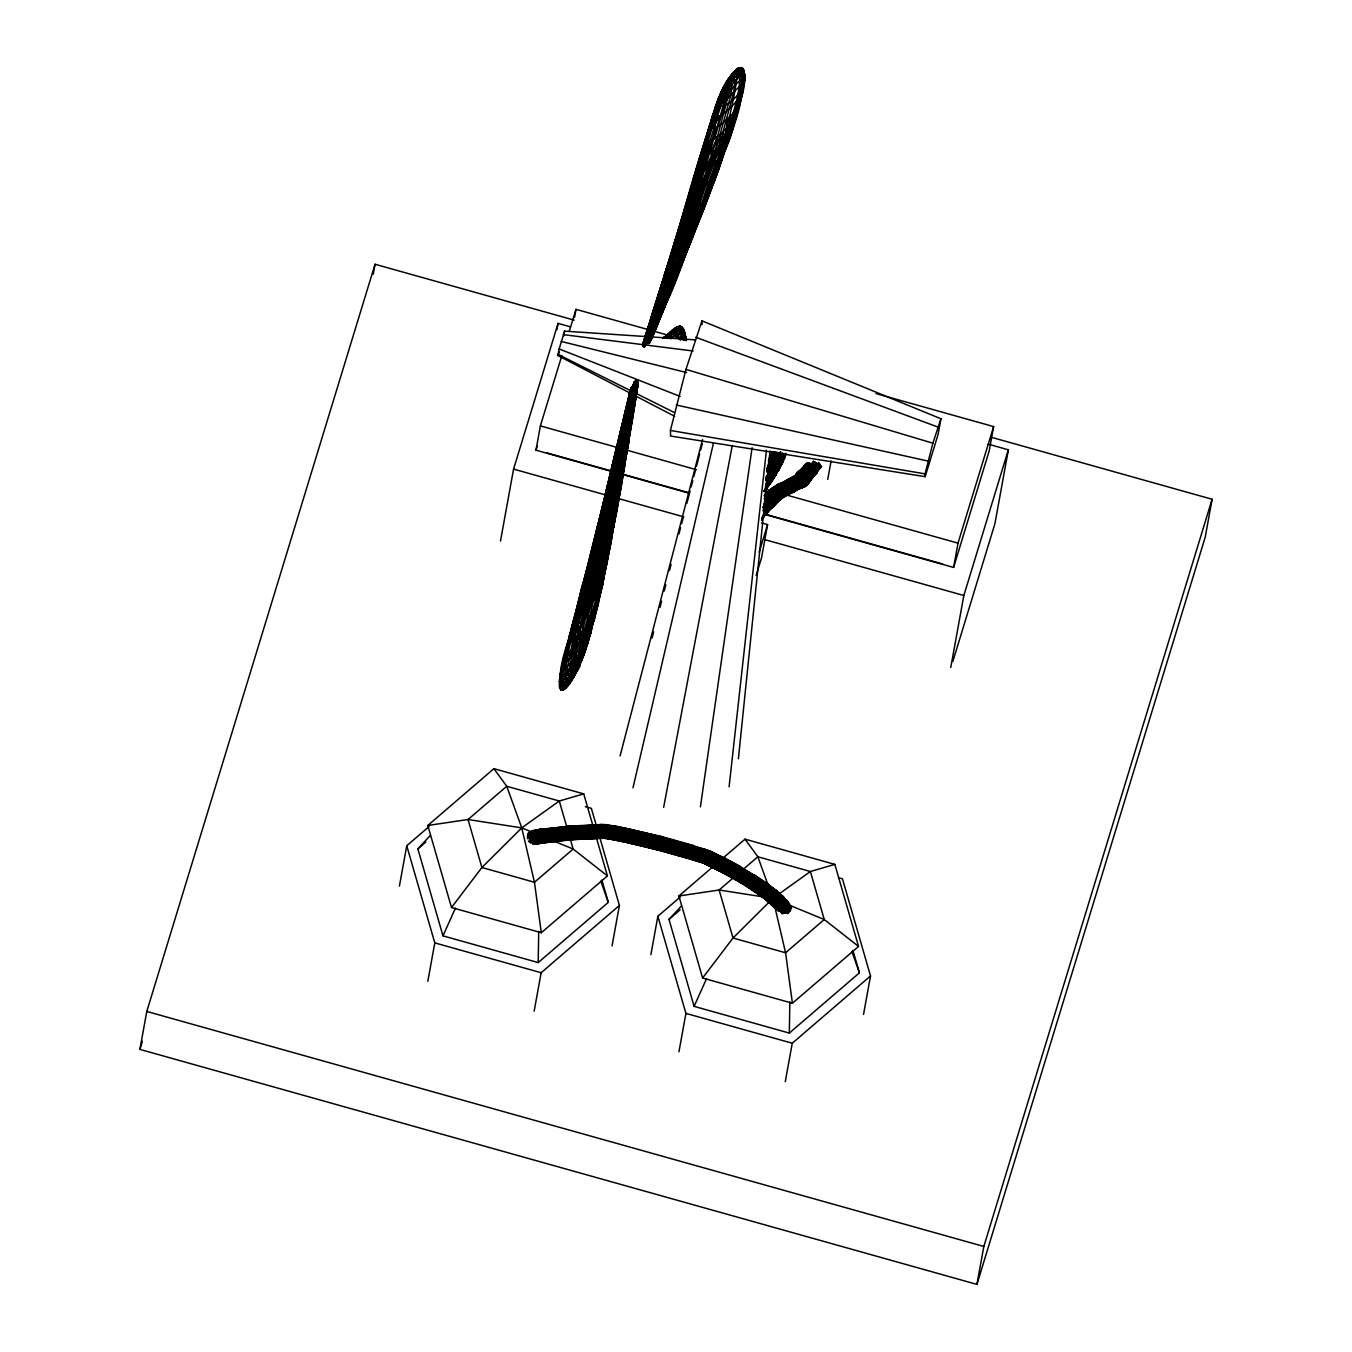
<?xml version="1.0" encoding="UTF-8"?>
<svg xmlns="http://www.w3.org/2000/svg" width="1352" height="1352" viewBox="0 0 1352 1352"><rect width="100%" height="100%" fill="white"/><g stroke="black" fill="none" stroke-linecap="round" stroke-linejoin="round"><path stroke-width="1.5" d="M648.723 343.459C676.98 277.312 701.874 209.56 724.756 141.335C730.384 117.742 742.738 92.713 738.952 68.276L737.719 68.479C718.233 85.835 714.11 113.855 705.913 137.346C684.213 205.741 669.003 276.214 646.188 344.168L657.495 302.071L717.32 106.588L727.849 79.565L737.719 68.479L741.183 67.6L742.856 68.462C748.653 83.993 739.223 101.096 736.451 116.407C716.019 180.779 690.517 243.428 664.728 305.805L678.89 269.673M717.861 868.66C720.126 874.626 728.762 859.99 724.131 858.081L740.22 866.7C741.825 870.671 735.454 881.656 732.057 876.738L761.48 895.21L765.519 892.54L768.206 887.554L767.666 883.836L764.657 883.397M820.782 466.085L809.037 481.768L804.524 486.095L799.59 488.511L805.741 484.878L817.402 470.276L814.986 466.44L810.794 463.651L806.738 463.432L805.741 465.95M649.721 342.833L691.328 240.656L700.37 214.731M632.871 384.881L592.717 566.556L567.502 666.857L565.592 678.332L566.877 685.582L569.665 683.858L573.806 677.318L583.675 655.517L598.429 603.279L616.275 512.509L638.195 381.281L610.276 536.524L592.903 616.647L585.534 642.927L575.682 669.51L566.877 685.582L562.533 689.976L561.097 689.993C555.385 660.367 576.037 629.66 578.808 600.339C582.492 591.889 591.906 579.738 602.062 582.205L602.637 584.52L592.953 623.238L596.469 608.975M637.806 381.349L611.104 537.116L590.621 632.229L577.693 669.73L567.451 686.596L563.835 689.706L561.097 689.993L559.559 687.323L560.083 675.256L569.919 634.156L559.61 679.397L560.353 688.827L566.877 685.582L565.778 688.252L562.533 689.976L561.621 682.337L563.53 670.862L594.576 546.428L630.978 388.954M765.333 489.221C772.398 482.563 784.075 465.781 767.361 465.375M729.962 79.041L727.376 82.016L733.595 72.011L739.95 67.853L742.856 68.462L744.597 74.14L741.521 95.924L730.114 108.194L721.326 115.495L716.949 116.931L712.91 115.038C718.52 98.527 723.962 80.191 737.719 68.479L741.183 67.6L741.91 68.766L740.981 84.973L735.505 110.83L727.258 138.512L697.97 220.849L650.87 340.636M430.375 835.384L417.869 848.87L442.983 935.854L538.197 962.573L538.721 931.427M563.108 667.668L559.829 677.521L559.407 685.008L561.621 682.337C583.574 654.182 591.973 616.85 602.569 583.202C593.122 615.971 588.644 651.799 570.747 681.256L568.719 680.377L568.077 674.851L571.828 656.362L572.724 639.597L596.333 544.383L631.959 386.52M681.492 905.874L668.986 919.377L694.1 1006.344L789.314 1033.08L789.838 1001.933M644.566 347.058L688.219 212.636L722.695 99.49L728.559 86.545L734.778 77.132L742.197 71.217L744.597 74.14L742.079 74.799C728.187 84.382 722.205 102.177 714.11 116.39C717.304 101.332 723.202 86.393 732.142 73.87L741.91 68.766L743.515 69.611L743.448 75.121C743.853 115.748 720.785 154.314 709.715 192.913C703.834 201.042 696.229 211.791 685.532 212.619L706.217 137.194L670.643 255.004L671.403 258.08L643.282 343.053L643.569 341.955C674.918 257.455 691.159 166.887 725.838 83.993L728.559 86.545L729.15 92.528L717.388 137.076L694.624 209.222L648.436 343.594M803.561 484.929L817.453 471.763L804.626 485.976L806.231 480.889L803.477 475.921L803.865 473.132L809.848 463.347L799.505 474.417L786.982 480.991M801.449 488.14L806.654 484.05L817.521 471.003C805.082 491.3 777.839 493.091 765.333 513.845C769.119 507.27 784.887 501.474 777.772 492.179C773.783 483.83 757.762 500.037 769.812 490.37L764.286 495.812L767.699 495.745L771.029 497.553L773.175 500.696L773.513 504.161L766.888 512.763L764.336 514.098L766.956 511.005M765.536 484.557L782.943 453.41L784.566 455.523L780.577 464.885L782.233 463.466L782.521 460.981L778.887 456.621L773.023 455.218L769.575 457.821L772.803 451.416L770.251 457.365M630.64 389.173L591.855 550.382L561.249 669.071L562.601 665.792L569.429 658.863C576.053 617.12 597.871 578.656 606.085 536.862C620.365 485.757 627.683 433.147 636.707 380.943M647.794 343.594L689.283 229.992L715.952 149.599L730.942 94.674L732.04 84.517L730.063 78.348L729.032 78.399L723.523 90.635L721.393 91.716L716.492 106.183C728.846 109.782 747.994 87.001 744.597 74.14L744.327 80.258M704.341 863.353L707.84 858.351L709.648 850.78L712.166 852.385L711.659 855.799L708.431 862.458L705.727 864.114L717.895 869.421M763.795 503.738L767.412 507.98L767.175 512.391L782.909 495.66L806.721 482.748L820.85 466.491M768.528 509.89L781.845 497.891L782.842 491.959L779.834 487.903L775.068 486.821L764.742 494.629M763.981 491.486L772.043 480.23L771.248 475.228L767.412 471.983L777.873 452.548M638.144 383.072L610.563 542.439L620.771 489.069L637.975 383.191M603.06 838.358L600.795 834.708L601.217 827.863L602.755 825.007L607.944 825.379L607.166 824.754L604.327 829.401L604.462 837.648L624.742 841.316L657.342 849.884L660.807 836.398L694.337 845.727L694.015 846.96L688.168 845.338M660.875 837.496L660.858 836.432L614.383 825.835L611.324 833.711L611.374 838.679L612.895 838.967M818.585 462.621L805.167 477.831L787.219 486.855L772.296 499.006L763.052 510.025L764.843 514.909L761.683 517.647L761.903 519.624M649.044 343.459C680.276 254.615 724.283 167.716 737.651 73.938L741.183 67.6L735.065 70.524L733.274 73.752L734.981 80.664L733.815 91.53L718.994 146.996L683.149 251.387L648.064 343.408M762.714 507.321L771.029 497.553L780.848 488.697L803.967 476.343L806.113 470.006L810.423 463.516C800.012 481.16 777.147 482.41 765.249 499.175C768.494 494.764 776.268 479.673 785.039 484.557C790.971 487.903 787.929 498.432 780.881 497.046M691.818 239.236L726.092 147.267L740.017 103.867L735.505 110.83L727.207 119.128C723.979 169.862 699.575 215.948 682.405 262.93L652.729 336.259L665.488 304.825L653.016 335.161M806.738 463.432L795.111 476.833L799.759 473.335C793.827 478.135 804.423 465.612 805.86 464.412M785.428 481.785L798.204 474.467L806.215 463.854M637.992 384.323C625.672 463.753 611.898 543.69 583.625 619.233L578.724 623.255L575.682 659.522L566.218 673.262L561.097 677.774L559.559 687.323L560.032 679.329L559.289 682.118L581.952 592.632M579.045 666.739L587.055 644.008C580.701 638.651 573.907 647.219 569.648 651.41C565.068 663.9 565.271 677.69 561.097 689.993L563.835 689.706C578.791 674.209 584.96 652.357 590.621 632.229C585.872 627.142 578.74 633.851 575.056 637.282L574.245 659.539L572.792 664.052L574.752 668.716L576.662 669.544C588.999 649.754 591.415 624.1 598.361 601.927L596.925 600.271L594.018 600.085L587.714 602.975L578.504 611.391L574.228 617.796L562.601 665.792L560.387 682.608M705.237 849.647L700.978 862.289L705.068 863.455M780.932 452.007L765.722 479.707L767.801 485.233L764.37 491.351M782.622 462.249C772.955 477.797 784.025 467.251 777.113 462.739C770.944 456.638 764.691 466.964 772.905 452.548M806.012 464.108L793.218 477.831L802.226 469.296L802.378 471.037M634.916 381.332L597.077 562.956L570.966 666.84L571 673.279L573.62 675.932C577.642 669.713 585.315 662.412 575.682 659.522L574.245 659.539L561.266 672.434L559.61 679.397L563.683 658.762L569.648 651.41M578.724 623.255L572.403 630.066L578.504 611.391L630.742 388.818M629.424 435.581L637.536 386.993L615.802 514.706L636.741 392.502M527.787 834.319L565.829 829.435L598.294 827.762C658.001 836.094 718.994 851.304 768.054 888.129C772.938 888.247 803.679 924.379 786.188 899.891M574.245 659.539L579.146 643.113L581.174 621.109L600.271 540.58L634.122 381.991L624.252 459.139L625.249 461.015M693.491 231.682L691.818 238.222C706.724 198.44 726.835 159.215 730.232 116.272M763.204 507.727L781.287 489.154L804.406 476.8L810.794 463.651C799.691 480.957 775.862 481.785 764.235 498.888L774.442 486.957L780.324 483.441M727.207 119.128C722.526 122.846 717.32 129.217 710.662 127.696C718.402 110.475 726.125 91.159 741.64 79.43L743.448 75.121C737.837 125.111 715.952 171.603 699.542 218.601C694.168 225.311 687.779 234.437 678.586 235.113L677.724 232.121L698.342 166.719M738.395 758.793L770.032 450.875M579.146 643.113L582.34 631.587L583.625 619.233M643.907 346.906C677.572 265.127 702.448 179.072 726.447 94.099L729.15 92.528L730.942 94.674L725.838 99.845L718.858 97.682L716.07 105.693L684.771 211.977L642.825 346.484M635.491 380.047L628.984 435.547L624.252 459.139L615.549 463.973L610.411 472.811M729.1 786.779L766.449 450.182M582.34 631.587L599.189 561.621L636.116 380.52L632.652 413.273L628.443 434.651L624.016 438.521C609.837 496.421 593.832 553.948 578.504 611.391M796.074 476.8L796.987 474.197L805.691 465.122M732.294 126.665L740.338 102.076L735.556 118.486L720.43 134.727L718.994 146.996L682.828 234.386L646.188 344.168M635.102 403.285L636.927 380.689M696.686 172.464L652.171 314.103L664.39 276.146M684.45 210.946L707.721 134.778M737.55 108.312C728.001 135.217 722.83 163.626 710.594 189.702L691.818 238.222M671.403 258.08C677.91 257.455 682.878 251.658 687.103 247.095C705.034 211.402 718.115 171.856 723.523 132.04M637.451 387.889L637.84 384.897M796.142 476.242C799.64 471.51 805.065 462.485 811.301 469.854C821.982 478.338 784.853 502.876 817.352 472.102L803.561 486.872L791.68 492.534L804.389 485.959L805.623 483.087L804.981 478.777L801.939 475.583L797.714 474.839L793.945 476.833M784.532 456.317C781.439 461.556 786.205 457.99 784.566 455.523M560.1 685.244L560.353 688.827L568.178 678.197L573.907 667.347L582.881 642.2L589.996 616.36L612.642 511.022L624.016 438.521M715.766 127.426L712.048 140.219L710.189 153.722L703.8 155.936L701.654 154.939L701.603 152.151M569.429 658.863L571.828 656.362C583.895 607.285 604.09 560.59 613.96 510.853C626.584 472.592 620.568 429.277 635.524 392.198L637.721 380.977M763.66 508.166L781.693 489.661L804.812 477.307L807.212 470.597L813.397 461.133M700.404 806.857L752.101 447.681M577.71 608.13L574.363 619.047L597.55 525.776C600.88 519.134 606.963 511.073 615.025 511.056L602.637 584.52L592.953 623.238M702.482 150.14L704.02 147.706L696.686 169.084L691.954 191.477C703.919 189.888 714.549 178.058 718.96 167.242L725.787 146.101L724.959 145.391M720.43 134.727L709.885 140.895L705.051 170.589L697.581 172.532L696.753 171.822L701.35 153.756L713.095 113.805L705.981 140.05L694.81 191.511L678.586 235.113L656.582 315.878L651.258 321.675L643.146 344.659M680.394 340.096L678.265 337.865L676.304 331.527L673.955 329.432L663.866 337.696L664.88 338.152C671.048 335.313 672.975 327.708 679.667 326.102L680.884 326.643L680.512 328.384L679.6 327.083C672.84 326.119 668.767 335.837 662.835 338.101L679.667 326.102L681.983 327.049L683.825 329.837L686.478 340.721M637.705 385.438L633.581 409.183M637.553 379.709L632.229 412.123L627.936 418.275L609.853 490.1L587.055 572.944L583.354 592.413M657.342 297.778L686.005 207.515L647.642 328.705L643.738 346.534M636.268 392.266L636.91 388.396M705.913 137.346L693.187 191.731L644.414 347.143M744.361 80.883L744.225 76.895L741.64 79.43M636.116 380.52C623.188 463.719 606 546.495 576.391 625.537M632.111 416.602L632.82 412.478M633.53 408.372L637.35 387.078M629.373 435.361L631.807 421.199L629.288 433.586M615.025 511.056L616.275 512.509L602.637 584.52L587.207 644.955L590.621 632.229M634.578 385.895C617.763 474.924 603.82 564.849 578.233 651.901L571.828 656.362M742.637 71.183L743.853 70.946L741.623 68.715L742.856 68.462L737.753 77.622L734.778 77.132L726.768 84.01L733.274 73.752L738.952 68.276L727.714 84.889L718.453 107.112L708.144 141.047L699.085 189.618L681.104 235.045L669.713 277.954L664.271 280.675L663.562 278.749L685.329 207.735M629.356 432.167L630.049 428.314M630.725 424.443L631.418 420.59M625.148 463.82L624.016 465.882L624.725 461.809M625.452 457.737L627.243 447.546M614.366 518.424L616.123 515.078L625.334 462.435M632.635 418.14L619.74 484.929L620.889 486.483L607.048 563.192L599.68 593.832M632.161 419.171L635.22 402.186L634.764 398.046M621.109 481.887L621.835 477.881M622.562 473.893L623.289 469.888M990.644 437.085L1212.102 499.26L1205.207 537.2L976.938 1284.4L139.898 1049.389L146.793 1011.448L375.062 264.248L574.161 320.137M373.236 274.219L375.062 264.248M399.398 886.185L406.749 845.76L429.108 826.528M500.493 541.02L513.574 469.093L558.072 323.381L570.257 326.795M427.824 981.298L434.803 942.885L406.749 845.76M556.956 329.55L558.072 323.381M596.807 532.942L584.47 578.386L600.71 520.334L610.952 471.206L535.967 450.182L540.377 425.897L561.857 355.559M574.515 317.433L575.986 309.338L648.96 329.82M534.158 1011.144L541.138 972.73L619.402 905.451L599.544 836.668M612.067 945.893L619.402 905.451M650.887 954.664L657.866 916.25L680.225 897.035M761.514 522.903L767.581 524.61L761.582 557.632L756.157 575.377M678.941 1051.788L685.92 1013.392L657.866 916.25M805.167 477.831L807.752 470.935L813.972 461.404M827.728 479.436L831.108 460.863M785.275 1081.651L792.255 1043.237L870.519 975.958L842.465 878.834L838.46 877.702M863.539 1014.372L870.519 975.958M765.046 514.504L953.599 567.434L958.01 543.149L993.619 426.59L876.028 393.584M993.619 426.59L989.208 450.875L953.599 567.434M950.777 667.432L963.841 595.505L1008.355 449.81L988.075 444.115M1008.355 449.81L994.903 523.782L952.839 661.5M976.938 1284.4L983.833 1246.459L1212.102 499.26M691.092 240.065L673.397 285.762C689.064 244.78 707.147 204.422 716.425 161.344C734.761 142.974 734.035 113.365 742.603 90.398L741.859 89.502M690.365 859.061L694.337 845.71M647.642 328.705L643.569 341.955L672.806 251.725M617.019 504.144L617.779 500.054M618.54 495.981L619.3 491.891L618.405 495.947M602.215 586.16L616.275 512.509M742.992 88.37L744.124 82.286L743.025 88.776M600.71 520.334C612.878 474.4 619.791 427.316 634.122 381.991M561.621 682.337L560.134 686.326L561.418 686.225L563.361 680.918L565.542 682.067L572.572 676L569.665 683.858L562.533 689.976C574.989 672.265 582.239 651.309 587.85 630.438C606.22 560.793 618.878 489.694 627.936 418.275L626.551 417.058L630.742 400.53L630.319 396.237L626.314 406.834L612.878 466.389M610.563 542.439L615.413 516.667L614.552 520.621M663.663 807.296L732.277 445.45M632.128 416.771L632.854 412.968M624.016 465.882L629.086 440.482L617.273 504.431M793.539 492.162L796.784 489.508L797.748 485.334L796.413 481.701L792.88 479.081L790.531 478.76L776.217 485.892L801.077 472.406L805.471 474.163L808.293 478.304L807.972 482.596L804.626 485.976M581.58 594.643L629.863 392.3L599.325 522.278M616.123 515.078L616.394 513.675M596.976 606.93L611.695 539.211L611.104 537.116L609.127 536.288M572.403 630.066L579.231 598.699L574.228 617.796M606.186 564.595L609.769 546.462M625.063 416.872L628.731 398.519M657.055 299.62L651.664 315.996L651.258 321.675L646.746 338.084L643.13 346.298M621.227 482.258L622.005 478.405M622.765 474.552L624.708 464.902M666.587 335.009L668.767 335.026L670.727 338.845L674.344 336.31L678.18 326.508L681.712 331.426L681.222 339.572M763.474 517.022L770.691 507.169L769.271 502.2L765.249 499.175L775.71 486.771L780.949 483.391M631.637 386.892L629.728 396.204L632.195 386.756M625.097 457.128L625.908 453.207M576.679 613.673C579.94 596.688 582.239 560.725 606.473 560.979L606.676 564.764M627.396 406.749L628.19 402.947L625.672 409.605M628.579 401.105L630.505 391.86M726.548 83.216L721.393 91.716L718.96 99.237M560.083 675.256L561.773 667.212M595.624 599.984L606.473 560.979L610.276 536.524L598.311 581.394L585.974 617.763L589.996 616.36L593.849 617.289C584.115 640.679 583.303 672.907 562.381 689.706L561.519 688.168M601.251 588.086L602.891 580.278M603.719 576.375L605.78 566.606L603.803 574.482M587.055 572.944L616.258 448.56M625.942 411.008L631.046 387.821M685.785 339.724L684.129 331.291L682.067 328.266L680.614 328.688L678.265 337.865L685.042 334.992L686.309 340.113L683.419 340.214L678.704 329.803L676.287 327.657L673.347 333.775L667.161 338.473M617.83 446.261L629.795 393.212M606.203 564.612L611.357 540.682M708.82 130.806L716.137 104.898L721.106 92.612M608.468 483.847L616.292 449.016M610.225 540.411L611.087 536.457M585.027 577.743L591.044 552.123M765.435 488.613C798.407 443.084 745.155 518.965 776.183 474.282L765.587 489.12L779.343 468.992M763.441 510.498L772.634 499.547L782.369 490.759L805.488 478.388L808.259 471.324L814.512 461.708M630.201 393.162L557.953 355.542L559.153 348.968L564.595 331.139L645.597 336.547M563.801 335.921L564.595 331.139M590.824 554.793L610.327 473.69L593.055 548.439L600.271 540.58L607.707 536.389M592.514 625.199L590.266 635.001L587.664 639.412M670.406 430.46L685.954 369.4L701.975 320.846L940.941 418.765L938.102 434.381L925.174 476.681L670.626 436.037L670.406 430.46L925.072 473.876L925.174 476.681M925.072 473.876L932.88 443.186L940.941 418.765M654.926 330.851C674.563 284.68 690.771 236.921 701.654 187.894M632.973 787.861L713.383 443.54M562.111 673.448L561.367 672.535L563.04 665.387M610.952 471.206L621.937 425.103M582.627 657.663L583.81 652.644M626.331 410.738L628.19 402.947M587.055 644.008L590.063 631.384M630.945 388.075L606.913 493.548L616.123 485.74L594.897 564.629L574.245 627.818M612.49 466.288L626.686 407.324M627.176 405.279L630.353 391.962M611.543 470.175L604.09 500.899M608.822 483.948L610.225 478.118M620.872 460.677L600.271 540.58L585.382 590.165M606.98 561.925L596.925 600.271L581.157 642.352M590.706 633.412L593.849 617.289M599.342 523.072L600.761 517.174M740.93 97.276L740.085 100.724L742.806 91.885M741.758 93.829L742.603 90.398L739.95 98.003M603.617 502.86L590.723 553.61M795.382 475.617C801.567 472.761 804.558 469.6 808.783 463.144C801.77 483.932 775.304 483.441 764.303 502.183M594.001 621.193L598.429 603.279M628.477 398.164L614.247 465.257L626.551 417.058M619.52 461.607L590.621 568.634M575.056 637.282L567.384 645.901L563.159 660.57L563.683 658.762M560.15 676.828L561.266 672.434M739.088 105.98L730.857 133.425L721.968 144.191L704.392 185.782L693.897 225.615L672.535 287.655L667.939 295.074L647.253 343.374L664.271 280.675L643.569 341.955M573.772 619.486L569.445 635.879L584.858 576.831M683.098 328.637L679.667 326.102L681.983 327.049L683.825 329.837L685.887 338.051L683.825 329.837L680.8 326.525L679.414 327.049L675.915 337.949M597.28 527.128L603.567 502.927M608.332 491.689L630.742 400.53M652.07 637.992L653.658 631.857M659.996 607.352L661.584 601.217M664.221 590.993L665.809 584.875M669.51 570.561L671.082 564.443M679.008 533.787L680.597 527.652M681.662 523.579L683.25 517.444M686.934 503.147L690.111 490.877M691.176 486.805L692.748 480.67M693.813 476.58L695.401 470.445M696.449 466.372L699.626 454.103M700.674 450.013L702.263 443.895M742.975 79.143L739.882 91.818M620.078 755.954L702.533 439.569M566.826 650.329L568.398 644.38M573.823 620.872L565.88 649.568L566.387 647.794M560.624 673.296L562.601 665.792M603.567 505.276L597.905 528.97M678.586 235.113L696.686 169.084M706.792 135.335L712.166 120.142M583.675 655.517L583.726 653.861L578.233 651.901M633.716 386.52L619.875 440.093L622.934 438.876M738.006 107.974L731.736 131.398L718.96 167.242L736.451 116.407M605.595 560.353L594.018 600.085M764.64 498.972C776.2 482.292 799.623 481.633 808.31 463.111C801.533 482.833 777.011 482.478 765.84 499.412L776.369 486.771L781.608 483.391M763.795 510.988L772.938 500.105L782.622 491.351L805.758 478.98L808.75 471.747L815.07 462.046M709.885 180.745L697.97 220.849L682.084 264.062L676.389 272.8L669.713 277.954L689.283 229.992M578.808 600.339L584.554 579.653M585.112 577.659L590.182 559.694M807.702 483.036L805.741 484.878L806.536 479.149L802.953 474.789L798.221 474.045L794.486 476.428L798.846 474.4L803.477 475.921L815.594 462.401M714.549 138.952L727.156 95.451L723.523 90.635L731.685 81.373L734.981 80.664M709.885 140.895L708.144 141.047L693.187 191.731L685.532 212.619L684.771 211.977M700.674 159.08L703.462 149.616M704.561 145.864L706.2 140.287M712.048 140.219L682.828 234.386M583.371 586.362L579.383 602.654M594.204 616.225L596.418 608.789M766.5 494.443C765.198 486.771 787.405 500.443 769.018 509.687M139.898 1049.389L142.366 1041.31M569.226 331.443L575.986 309.338M535.967 450.182L537.183 446.16M686.596 205.605L692.63 186.001M759.148 552.207L767.581 524.61M651.664 315.996L643.282 343.053L652.424 313.782L653.202 314.12L655.399 308.171M712.724 118.368L714.38 113.061M643.096 344.354L646.07 334.806M742.992 85.886L744.124 82.286M573.721 623.83L565.863 651.106M643.484 346.163L657.495 302.071L667.939 295.074L654.351 331.409L672.535 287.655M675.358 243.968L673.465 249.85L675.493 244.306M562.855 665.454L561.367 672.535M669.747 261.358L666.637 270.941L670.203 261.342M644.735 340.011L650.819 321.404M644.583 339.927L652.053 315.996M764.1 511.495L773.175 500.696L782.842 491.959L805.978 479.605L813.532 465.206M690.72 857.996L690.416 858.926L657.292 849.85M663.747 277.228L677.724 232.121L686.292 209.053M659.032 294.449L652.661 314.087L659.303 295.496M662.852 282.686L659.658 292.488L663.19 282.923M664.119 278.749L666.029 272.867M563.091 662.243L565.66 654.3M657.799 296.139L664.339 276.23M664.238 275.639L681.019 226.325M653.202 314.12L656.278 304.808M718.351 100.91L710.662 127.696L709.715 124.587L705.659 138.918L708.144 141.047M671.2 253.399L679.465 228.488M647.946 331.933L649.822 326.339M726.43 144.157L731.702 128.541M582.932 654.706L578.233 667.702M647.49 329.398L652.019 315.996M738.107 100.352L741.64 90.026M647.135 331.274L652.526 316.03M645.09 339.825L647.236 333.91M683.825 256.255L681.763 262.001L686.968 248.819M797.832 475.025L802.226 470.192L794.858 476.022L802.868 467.877M808.986 480.839L817.521 471.392L807.972 480.923M647.236 332.322L649.315 326.609M649.518 342.985L660.029 315.608L656.582 315.878L683.149 251.387M658.762 318.531L660.858 312.87M672.468 285.272L690.737 239.439M717.946 168.02L710.273 188.672L718.165 169.186M578.419 664.947L570.206 682.033M716.847 103.411L722.661 89.469M652.374 335.702L655.973 326.085L651.495 337.07M764.37 512.019L773.378 501.305L782.994 492.601L806.13 480.23L816.118 462.79M557.953 355.542L559.272 352.061M647.253 343.374L676.389 272.8L656.193 327.64M657.985 322.182L663.781 306.82L657.528 322.232M664.728 305.805L671.758 287.148M691.092 240.115L682.27 262.322M723.523 89.131L727.849 79.565M650.937 340.315L657.258 324.108L651.005 340.281M785.782 453.292L777.738 469.651M783.771 459.055L785.901 453.697M784.092 458.801L785.968 454.34M658.627 321.573L664.052 307.563L658.001 322.283M584.436 630.708L589.996 616.36M691.43 237.53L693.66 231.817M695.891 226.105L698.849 218.483M690.382 859.01L701.063 862.458M729.37 126.328L735.505 110.83M675.392 257.066L694.624 209.222M665.64 304.91C687.509 258.773 697.784 208.478 716.425 161.344L705.051 170.589L712.977 151.88L721.968 144.191M798.288 473.065L793.472 477.949L802.632 468.181M675.561 277.515L678.67 269.758M666.942 298.978L671.674 287.232M810.879 479.825C814.495 470.057 798.897 464.818 795.263 475.769C803.916 462.097 818.602 482.309 802.699 487.396M677.183 256.001L697.159 207.211M589.117 630.809L579.738 652.137M701.08 212.771L710.594 189.702M573.806 677.318L578.859 662.007L571 673.279L568.077 674.851M577.693 669.73L585.534 642.927L576.78 660.418L573.231 665.64L570.966 666.84M699.085 189.618L715.952 149.599L717.388 137.076L710.189 153.722L712.977 151.88M691.616 227.896L662.733 298.184L679.667 235.299L696.804 190.818L709.817 127.054L716.137 104.898L716.492 106.183M715.614 173.428L717.895 167.969M685.16 249.36L651.884 331.122M571.744 679.042L572.995 676.068M764.59 512.543L773.513 501.913L783.095 493.26L806.231 480.889L816.608 463.178M741.521 95.924L742.434 93.795M769.491 458.243L772.482 451.669M772.482 452.734L768.308 461.235M773.361 452.396L769.203 460.795M773.851 452.261L769.727 460.643M774.375 452.193L768.342 463.77M774.949 452.143L768.916 463.685M775.541 452.159L766.837 468.35M776.166 452.21L767.48 468.4M776.808 452.295L767.091 470.04M777.231 452.379L767.666 470.192M778.498 452.751L768.004 472.254L779.09 452.988M780.374 451.72L766.212 477.678M780.797 453.866L766.162 480.18L774.628 468.079L782.487 453.021M781.304 454.221L766.533 480.687L775.034 468.553M783.366 453.799L765.756 485.148M783.737 454.221L765.908 485.774M784.059 454.644L766.009 486.399M784.346 455.083L766.043 487.041M781 464.665L784.853 456.418M781.71 464.125L784.904 456.706M782.233 463.466L784.853 457.5M711.946 128.051L716.949 116.931M442.983 935.854L455.472 908.054M694.1 1006.344L706.589 978.561M766.567 513.101C778.853 490.353 808.479 488.562 820.698 465.798M740.152 75.661L743.515 69.611L743.853 70.946M713.653 128.001L718.943 116.559M794.892 476.208L797.595 473.555M762.782 516.075C772.702 499.699 788.943 488.849 806.265 481.565L817.081 463.601M772.009 452.261L772.009 454.948M621.633 426.945L622.292 425.643M764.404 491.165L776.47 473.301M806.451 463.618L798.846 474.4L787.32 480.484M768.849 459.697L770.741 456.08M782.369 460.474L766.043 487.565M782.605 461.471L765.84 488.663M777.839 470.75L782.639 461.792M778.887 469.803L782.419 463.077M613.521 826.444L628.393 829.367C626.162 827.931 623.103 842.009 625.756 841.502M718.858 97.682L719.332 96.786M779.698 483.56L771.772 488.376L766.905 493.294M806.231 482.225L815.408 466.896M772.093 466.17L768.561 472.558L772.651 466.474M726.497 81.914L720.413 98.088L728.559 86.545L732.04 84.517M742.079 74.799L744.479 72.045M774.628 468.079L766.888 481.211L775.406 469.043M571.558 680.918L575.682 669.51L568.178 678.197L565.592 678.332M770.319 481.667L776.944 471.189L775.879 471.442M779.631 467.572L765.874 488.055M779.597 468.062L769.71 483.087M764.133 490.911L779.546 466.693M693.221 184.041L691.058 188.181L691.954 191.477M713.94 112.013L715.495 109.512M807.854 463.128L801.347 471.037L800.164 474.484M818.315 464.953L806.181 482.664L783.045 495.035L770.741 506.611L761.987 518.357M764.674 502.386L777.045 486.838M764.843 504.499L778.093 487.075M765.317 504.921L778.701 487.312M765.756 505.378L779.293 487.582M542.287 829.52C532.992 827.154 536.457 847.535 544.383 841.806M766.178 505.868C774.358 483.712 801.026 483.222 813.008 464.834M819.735 463.973L806.062 483.289M766.55 506.358L780.357 488.275L803.477 475.921M766.888 506.882L780.848 488.697M761.92 518.053L779.36 494.95M762.004 518.813L779.631 496.235M761.649 519.76L764.843 514.909M761.598 520.334L764.59 515.754M797.443 473.91L796.987 474.772L799.387 472.592M769.795 481.853L772.026 478.523M775.963 474.738L766.364 487.768M767.142 468.367L769.203 465.325M766.77 469.972L769.846 465.409M767.192 470.057L770.268 465.494M766.804 471.763L770.893 465.68M767.412 471.983L771.502 465.899M773.192 466.829L765.84 477.391M773.716 467.2L766.347 477.78M774.189 467.623L765.722 479.707M775.727 469.567L767.175 481.768M775.997 470.107L767.429 482.343M776.217 470.665L767.615 482.951M776.386 471.24L765.384 486.906M776.487 471.814L765.452 487.548M772.279 478.726L776.538 472.389M765.654 489.221L767.564 486.399M772.262 479.115L776.538 472.761M767.412 507.98L778.549 493.21M816.507 468.316L805.876 483.881M764.455 491.165L775.693 475.16M767.598 508.555L778.87 493.767M820.039 464.429L806.553 483.323M527.449 837.446L565.423 832.595L597.804 830.922C666.367 839.862 741.099 861.139 789.771 911.501C742.941 858.267 665.877 839.677 597.905 829.638L565.474 831.294L527.449 836.161M767.733 509.129L779.141 494.342M764.15 491.672L771.857 480.737L767.345 486.94M820.309 464.902L804.727 485.452L783.433 496.201M666.62 335.55L675.054 328.215L677.251 328.35L678.434 326.677L678.45 328.722M767.835 484.827L765.469 488.19L767.919 484.979M675.746 328.756L676.929 327.083L677.251 328.35M820.529 465.358L804.998 485.503L792.323 492.466M770.201 481.954L775 475.887M769.947 503.265L778.177 492.686M765.739 488.106L768.68 483.526M766.026 488.765L771.62 481.227M800.299 470.8L807.076 463.297L799.505 474.417M705.355 849.462L709.783 850.983M818.991 463.06L805.488 478.388M820.867 466.863L804.71 484.861L807.043 483.779M815.763 473.335L821.56 466.491M763.086 517.241L779.682 496.911M805.927 484.861L802.125 487.633L817.199 472.406M596.435 837.885L607.42 875.91L541.307 932.728L451.5 907.513L481.903 867.511L521.754 827.88L559.289 801.009L583.726 793.877L592.97 825.886M767.818 510.059L779.529 495.592M722.982 858.097L745.02 839.153L834.843 864.384L858.537 946.417L792.424 1003.235L702.601 978.02L733.021 938.018L769.913 901.328M799.742 472.49L802.192 469.735L795.838 475.346L801.99 469.55M770.201 508.673L772.955 505.749L766.195 513.388L782.183 497.384L765.79 513.642M770.42 508.2L767.412 511.985L782.909 495.66M604.462 837.648C608.873 840.031 603.195 835.806 599.629 837.327L567.789 838.967L533.347 843.192M804.389 485.959L800.232 488.444M802.311 468.89L807.448 463.195M767.716 511.09L783.095 494.595M811.352 463.905L801.212 474.721M811.91 464.175L801.82 474.941M812.467 464.48L802.412 475.228M814.039 465.595L803.967 476.343M814.512 466.001L804.406 476.8M814.986 466.44L804.812 477.307M816.811 468.806L806.13 480.23M817.047 469.296L806.231 480.889M817.25 469.786L806.265 481.565M766.888 512.763L769.947 509.113M767.801 509.687L779.665 497.57M764.86 502.505L779.834 487.903M816.997 472.659L807.499 482.799L800.266 487.988M603.279 825.362C595.319 821.188 596.063 843.006 604.699 837.53M575.817 673.296L582.12 653.236L573.907 667.347L570.662 670.677L568.601 670.186M815.121 474.62L800.857 488.325M802.446 468.519L805.758 464.75M813.904 476.039L805.336 484.996L809.037 481.768M802.226 469.296L795.111 476.833M813.769 476.411L805.048 485.486M812.89 471.78L805.758 478.98M813.194 472.304L805.978 479.605M777.468 486.906L764.336 504.11L780.357 488.275M764.286 495.812L769.271 490.658L767.192 492.753L773.817 488.072M730.942 94.674L743.617 82.658L743.668 79.481M813.346 477.053L805.741 484.574M767.497 510.87L782.47 496.843L805.032 484.912M764.624 497.705L776.369 486.771M770.572 507.71L782.723 496.268M773.851 487.142L765.418 495.576L774.442 486.957M809.561 480.991L811.335 479.115M571.051 826.68C562.381 823.216 564.443 844.256 572.234 838.764M802.936 469.381L796.413 475.008M803.443 469.364L798.204 474.467M764.86 513.997L779.496 498.618M764.336 514.098L766.432 511.952M770.082 508.098L772.347 506.628M801.347 471.037L797.579 474.586M786.154 480.805L788.672 479.115M710.222 852.487L712.166 852.385M739.95 67.853L736.164 70.05M802.26 470.53L795.297 476.293M798.525 472.659L800.08 471.172M773.192 505.259L782.47 496.843M771.958 507.017L778.465 500.815M766.06 493.548L773.276 487.379M802.581 487.599C809.882 485.182 808.597 474.569 801.466 473.369M771.096 507.659L781.845 497.891M603.229 837.496L601.623 838.308M724.875 85.615L721.934 90.905L717.32 106.588L725.5 92.595L729.15 88.945L731.855 88.894M771.434 505.918L786.543 495.085M765.79 493.683L767.902 491.79L765.147 494.224M772.026 505.817L777.67 501.693M804.203 486.399L805.386 485.317M770.37 490.151L764.843 495.66L770.961 489.965M566.437 685.954L564.105 688.033L565.558 688.016M799.607 487.988L800.536 487.176L798.947 487.92M800.908 487.937L801.804 487.142M766.685 493.852L770.082 490.911M775.068 486.821L766.026 495.542L775.71 486.771M451.5 907.513L427.807 825.481L493.919 768.663L583.726 793.877M417.869 848.87L425.829 842.026M538.197 962.573L608.299 902.342L601.877 880.084M702.601 978.02L678.907 895.987L713.535 866.226M668.986 919.377L680.124 909.795M733.071 878.039L719.146 890.005L678.907 895.987M742.366 870.063L757.847 856.762L810.389 871.516L834.843 864.384M789.314 1033.08L859.416 972.848L852.977 950.591M805.961 483.07L808.496 480.906L806.502 483.036L808.344 482.377M774.341 504.431L776.724 502.403M803.73 486.771L804.981 485.723M602.755 825.007L605.409 825.43M798.846 474.4L809.307 463.212L804.034 471.341L802.953 475.549M772.6 505.648L776.183 502.69M806.215 484.354L802.987 486.889M806.181 482.664L817.47 470.564L810.625 477.949M781.017 498.787L778.346 500.223L786.932 494.612M663.072 338.406L665.522 336.428L662.835 338.101M777.991 894.72L810.389 871.516L824.264 919.529L858.537 946.417M664.88 338.152L674.344 336.31L683.149 331.003L684.771 332.288L685.887 338.051M813.076 477.307L812.011 477.831M802.412 487.041L804.034 485.926M777.501 484.607L778.549 483.982M770.961 489.289L779.107 483.746M770.606 489.796L791.173 478.76M778.786 499.31L782.2 497.113M777.721 500.341L787.287 494.105M780.053 499.513L785.647 495.897M679.414 327.049L667.685 334.552M680.614 328.688L673.347 333.775L663.866 337.696M787.574 479.656L795.922 475.38M786.594 480.366L797.088 474.958M793.523 490.86L798.255 488.444M791.038 492.534L798.931 488.511M752.32 875.488C761.666 873.662 749.904 893.418 746.574 885.019M776.606 485.419L790.531 478.76M784.092 496.201L796.446 490.015M782.825 497.063L796.058 490.489M783.45 496.945L795.145 491.3M669.933 332.271L673.887 329.854M773.665 476.681L772.583 476.986M617.509 485.131L619.74 484.929M532.384 830.686L540.986 829.148M531.59 831.091L541.408 829.215M531.218 831.379L539.786 829.722M530.863 831.717L540.225 829.908M528.7 832.46L540.665 830.162M528.395 832.9L566.42 828.032L598.868 826.359C667.55 836.313 742.197 854.988 791.173 907.75M529.984 833.035L566.184 828.522L598.632 826.849C667.381 836.803 742.113 855.495 791.123 908.307M527.99 833.745L566.032 828.877L598.497 827.204C667.263 837.158 742.028 855.867 791.072 908.696M527.618 834.911L565.677 830.043L598.142 828.37C666.908 838.341 741.657 857.05 790.7 909.879M527.517 835.536L565.558 830.669L598.007 828.996C666.739 838.95 741.437 857.641 790.447 910.437M527.432 836.803L565.423 831.936L597.837 830.263C666.384 840.234 740.879 858.858 789.771 911.501M527.517 838.088L565.44 833.238L597.804 831.564C666.063 841.519 740.237 860.041 788.943 912.465M527.618 838.713L565.508 833.863L597.837 832.207C665.911 842.161 739.882 860.599 788.47 912.887M529.612 839L565.609 834.505L597.905 832.832C665.759 842.786 739.51 861.156 787.962 913.276M529.781 839.609L565.744 835.113L597.99 833.457C665.623 843.394 739.138 861.697 787.422 913.631M530.001 840.2L565.897 835.722L598.108 834.066C665.184 843.8 737.296 862.103 785.867 912.651M528.429 841.113L566.099 836.297L598.26 834.64C665.066 844.375 736.891 862.576 785.292 912.938M528.733 841.654L566.336 836.854L598.446 835.198C664.964 844.932 736.502 863.032 784.718 913.175M529.832 842.026L566.589 837.378L598.649 835.722C664.88 845.456 736.096 863.438 784.109 913.361M530.187 842.499L566.877 837.868L598.885 836.212C664.795 845.946 735.691 863.827 783.501 913.513M530.575 842.938L567.198 838.308L599.139 836.668C664.745 846.386 735.285 864.148 782.892 913.597M532.908 842.837L567.418 838.595L599.325 836.939C645.698 844.594 693.914 853.534 734.829 878.006M533.787 843.513L570.24 838.984L573.147 849.022L607.42 875.91M534.243 843.749L571.913 839.102M532.671 844.324L571.575 839.372M535.155 844.054L543.69 842.431M538.062 843.749L542.507 842.938M781.862 913.648C781.642 907.496 747.098 888.551 761.48 895.21M427.807 825.481L468.045 819.515L521.754 827.88L531.268 831.801M803.477 486.061L802.294 486.162M779.428 895.43C791.9 895.869 775.473 915.27 772.229 903.761M539.33 829.486L569.885 826.106M538.958 829.722L570.274 826.241M538.603 829.993L567.316 826.866L602.958 825.041M538.265 830.331L566.995 827.204L599.392 825.531C637.045 829.553 673.702 841.164 709.732 852.385M537.944 830.72L566.691 827.593L599.122 825.92C667.702 835.874 742.248 854.515 791.157 907.192M541.662 842.989L570.865 839.778M774.02 890.038C782.453 890.867 774.341 904.522 768.156 901.683C761.7 892.709 779.343 917.94 784.92 909.304C787.608 907.344 789.534 902.713 786.577 900.162M740.22 866.7L738.8 866.024L755.633 876.13M568.347 826.207L601.961 824.466M567.637 826.596L602.637 824.788M568.161 839.288L601.133 837.598M568.55 839.541L606.541 838.02M568.938 839.727L602.62 837.986M569.327 839.862L602.282 838.155M614.231 825.835L615.025 826.731L606.051 825.328M600.626 824.534L604.665 824.669M600.305 824.703L604.919 824.855M599.984 824.923L605.172 825.109M599.68 825.21L627.227 829.469L694.083 846.724M599.95 837.648L606.321 838.24M600.271 837.902L604.158 838.037M651.833 336.969L695.452 339.876M603.567 824.5L607.369 824.821M603.026 824.788L607.775 825.126M602.519 838.155L606.085 838.409M563.277 334.62L693.187 350.996M606.727 824.804L614.687 826.004M606.271 825.092L614.923 826.427M609.989 826.325L613.402 826.832M604.631 837.953L612.71 839.203L604.817 838.206M605.02 838.392L612.355 839.507M762.545 896.782L719.146 890.005L733.021 938.018L785.58 952.771L824.264 919.529L788.098 904.64M613.876 826.021L628.291 828.844M613.707 826.207L628.359 829.08M611.476 838.984L657.68 849.445M611.594 839.22L625.469 841.924M611.865 839.507L625.215 842.144M676.27 404.992L928.013 461.083M627.818 828.624L660.925 836.668M627.531 828.945L660.925 836.888M627.379 829.182L660.908 837.158M624.844 841.84L657.579 849.631M624.911 842.009L657.41 849.867M561.198 341.431L686.596 372.544M668.834 333.792L670.541 334.214M784.768 899.333L785.749 899.655M778.853 911.062L766.888 900.162M660.57 836.651L705.592 849.445M660.469 836.837L709.834 851.168M660.351 837.091L709.834 851.675M657.258 849.124L701.451 861.849M657.241 849.394L690.534 858.554M657.241 849.614L701.215 862.272M653.016 330.97L667.212 334.958M540.377 425.897L617.408 447.529M627.548 450.368L696.483 469.735M765.418 489.086L769.457 490.218M785.681 494.781L958.01 543.149M547.121 452.954L612.033 471.172M622.173 474.028L689.097 492.821M766.178 514.453L942.648 564.004M623.137 474.653L688.016 492.872M513.574 469.093L606.862 495.288M619.047 498.702L683.943 516.92M765.08 539.702L963.841 595.505M585.332 806.637L591.348 808.327L596.029 824.517M434.803 942.885L541.138 972.73M685.92 1013.392L792.255 1043.237M146.793 1011.448L983.833 1246.459M685.954 369.4L932.88 443.186M694.151 846.2L709.834 851.405M693.965 846.758L709.783 852.013M690.449 858.621L701.333 862.103M701.08 861.647L719.872 870.299M700.978 862.289L704.747 863.708M695.773 337.256L937.815 427.012M559.153 348.968L680.107 396.389M554.117 841.197L573.147 849.022L534.462 882.264L481.903 867.511L468.045 819.515L506.73 786.256L559.289 801.009L566.792 827.018M709.428 850.814L712.031 851.929M709.276 850.898L712.115 852.132M708.904 851.287L725.5 859.23M708.702 851.557L740.49 867.697L777.603 892.303M708.549 851.777L740.507 868.102L768.375 885.661M704.324 863.117L719.551 870.468M704.375 863.539L706.335 864.384M671.099 331.764L674.344 336.31M705.541 862.998L716.104 868.204M705.575 863.658L733.73 878.411M705.727 864.114L718.52 870.536M711.422 851.659L725.213 858.419M710.966 851.845L725.433 858.909M706.538 864.317L719.247 870.57M706.133 864.401L718.977 870.62M557.903 354.359L631.181 390.948M636.826 393.77L674.394 412.546M633.902 395.088L674.648 416.298M724.655 858.064L739.865 866.26M723.844 858.182L740.338 866.987M723.523 858.351L740.423 867.325M719.636 870.029L723.185 871.939M719.67 870.384L734.44 878.192M717.963 869.742L734.068 878.327M718.335 870.401L733.139 878.394M739.105 866.007L768.071 884.445M738.462 866.108L755.751 876.468M732.023 876.333L749.819 886.963M732.108 877.11L748.991 887.233M732.192 877.448L748.602 887.301M732.48 877.972L748.247 887.284M754.517 875.082L767.666 883.836M755.582 876.181L768.223 884.816M748.231 886.135L770.877 901.902L782.47 913.631M748.281 886.557L761.024 895.294M746.693 885.83L760.585 895.311M746.963 886.489L760.196 895.277M747.369 886.946L759.486 895.058M777.028 910.234L773.243 906.279M766.787 883.278L777.096 891.154M767.919 884.343L777.315 891.492M767.513 884.309L777.485 891.881M768.088 885.526L777.687 892.759M758.286 893.266L779.394 911.147M758.387 893.655L769.389 902.038M758.523 894.027L768.528 901.852M775.845 890.191L783.585 897.103M775.44 890.072L783.788 897.508M774.983 890.005L783.94 897.948M776.014 891.34L791.089 906.668M766.685 899.283L769.491 901.767M767.057 900.55L777.856 910.741M782.369 895.852L787.726 901.666M781.963 895.649L787.895 902.122M786.932 900.483L789.534 903.897M683.825 333.893L683.368 330.598L686.022 339.47M745.02 839.153L757.847 856.762L767.851 884.512M493.919 768.663L506.73 786.256L521.754 827.88L534.462 882.264L541.307 932.728M680.884 326.643L684.129 331.291M744.073 75.188L744.715 76.219M727.156 95.451L728.204 97.75M682.067 328.266L684.856 339.707M851.929 951.554L859.416 972.848M600.812 881.048L608.299 902.342M683.368 330.598L684.264 333.505M681.712 331.426L683.419 340.214M774.747 906.448L785.58 952.771L792.424 1003.235M736.468 113.433L736.755 114.7M572.217 661.365L572.792 664.052M684.72 334.975L685.853 340.214M594.39 618.236L594.457 619.537M701.975 320.846L702.111 324.565M569.598 681.391L568.11 685.396L564.494 688.489L563.243 684.788L565.998 684.484L569.598 681.391M732.142 73.87L730.063 78.348L734.187 74.833L737.651 73.938L737.144 71.504L735.065 70.524L732.142 73.87"/></g></svg>
